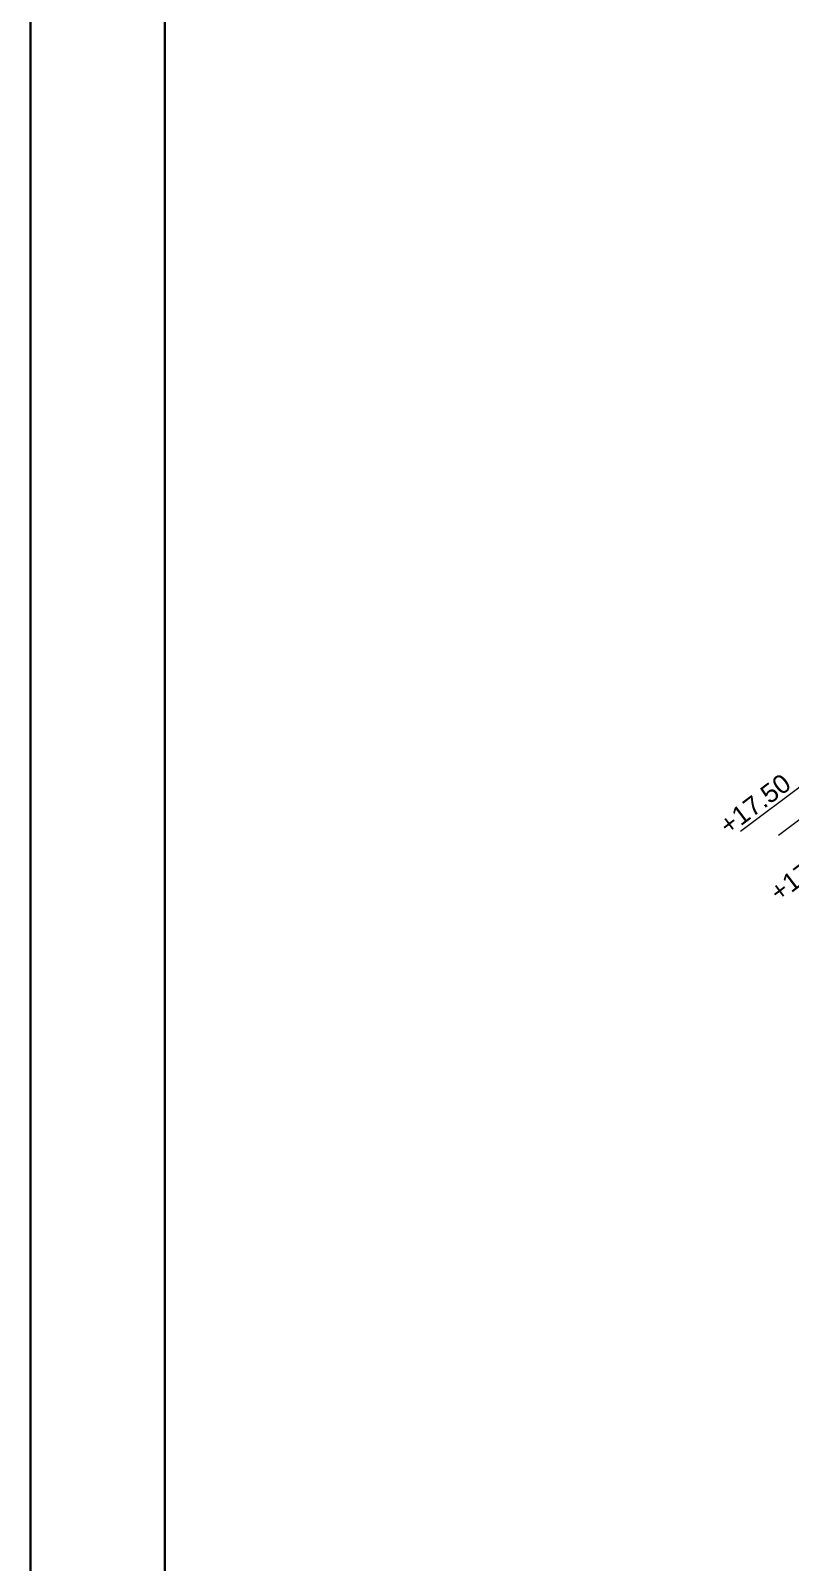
# Model space of a CAD drawing. Header units: millimetres. Extents: x 2232 to 85269, y -3593 to 5869.
# Drawn here: x 3332.4 to 3445.6, y -613.8 to -385.4 of the extents above; entities that cross this region are included whole.
import ezdxf

# ---------------------------------------------------------------- set-up
doc = ezdxf.new("R2010")
doc.units = ezdxf.units.MM
for name, color, linetype, lineweight in [('duvar', 232, 'Continuous', 30), ('sıva iç', 21, 'Continuous', 0), ('yazı', 11, 'Continuous', 20), ('çerceve', 4, 'Continuous', 30), ('ÖLÇÜ İÇ', 7, 'Continuous', 9)]:
    doc.layers.add(name, color=color, linetype=linetype, lineweight=lineweight)
doc.styles.get("Standard").update_dxf_attribs({"font": 'arial.ttf'})

# ---------------------------------------------------------------- blocks, each defined once
blk = doc.blocks.new('dsafsdfd')
at = {"layer": 'yazı'}
blk.add_hatch(color=256, dxfattribs=at).paths.add_polyline_path([(0, 4.89), (-9.78, 4.89), (-4.89, 0)])
for p, q in [((-45.23, 9.78), (-14.67, 9.78)), ((-14.67, 9.78), (-4.89, 0)), ((-34.77, 0), (0, 0)), ((-9.78, 4.89), (0, 4.89))]:
    blk.add_line(p, q, dxfattribs=at)
blk = doc.blocks.new('GHGFHGF')
at = {"layer": 'duvar', "xscale": 1.584000000031665, "yscale": 1.584000000031665, "zscale": 1.584000000031665}
blk.add_blockref('dsafsdfd', (1293291.16, -408689.54), dxfattribs=at)
at = {"layer": 'yazı'}
for s, p in [('+17.50', (1293212.15, -408671.8)), ('+17.00', (1293212.15, -408721.8))]:
    blk.add_text(s, height=11.137, dxfattribs=at).set_placement(p)
blk = doc.blocks.new('RRRR')
at = {"layer": 'sıva iç', "rotation": 37.05267661197627}
blk.add_blockref('GHGFHGF', (-156760.25, -889310.84), dxfattribs=at)

msp = doc.modelspace()

# ---------------------------------------------------------------- linework, layer by layer
msp.add_line((3332.36, -3593.4), (3332.36, 906.6))
at = {"layer": 'çerceve'}
for points in [[(7226.46, -3593.4), (3332.36, -3593.4), (3332.36, 906.6), (7226.46, 906.6)], [(7206.46, -3572.95), (3352.36, -3573.4), (3352.36, 889.11), (7206.46, 889.11)]]:
    msp.add_lwpolyline(points, close=True, dxfattribs=at)

# ---------------------------------------------------------------- block references
at = {"layer": 'ÖLÇÜ İÇ', "xscale": 0.25, "yscale": 0.25, "zscale": 0.25}
msp.add_blockref('RRRR', (-276957.06, 108554.7), dxfattribs=at)

doc.saveas('drawing.dxf')
